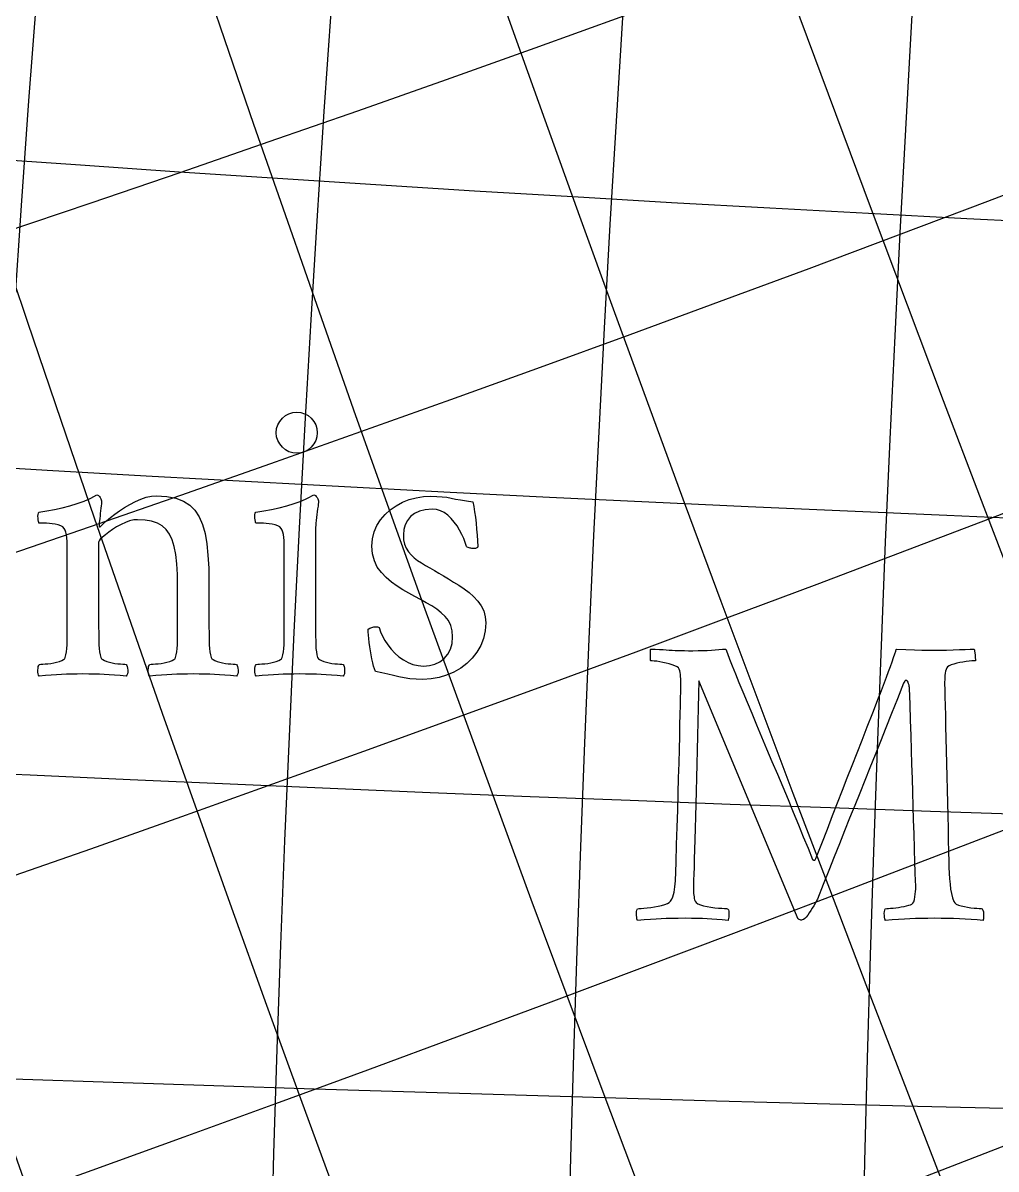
# Model space of a CAD drawing. Header units: millimetres. Extents: x -78 to 78, y -78 to 100.
# Drawn here: x -18.57 to -13.27, y 4.46 to 10.7 of the extents above; entities that cross this region are included whole.
import ezdxf

# ---------------------------------------------------------------- set-up
doc = ezdxf.new("R2010")
doc.units = ezdxf.units.MM
for name, color, linetype in [('ENGRAVE', 7, 'Continuous'), ('ENGRAVE_FINE', 8, 'Continuous'), ('TEXT', 5, 'Continuous')]:
    doc.layers.add(name, color=color, linetype=linetype)

msp = doc.modelspace()

# ---------------------------------------------------------------- linework, layer by layer
at = {"layer": 'ENGRAVE'}
for radius in [76.44, 76.44, 74.3925, 70.59, 70.59, 70.59]:
    msp.add_circle((0, 0), radius, dxfattribs=at)
for centre, radius, start, end in [((12.4469, 0), 71.679, 100, 260), ((25.6927, 0), 75.1203, 110, 250), ((40.7552, 0), 81.5103, 120, 240), ((59.232, 0), 92.1487, 130, 230), ((84.1259, 0), 109.8185, 140, 220), ((122.2655, 0), 141.18, 150, 210), ((0, 406.5116), 400.3358, 260, 280)]:
    msp.add_arc(centre, radius, start, end, dxfattribs=at)
at = {"layer": 'ENGRAVE_FINE'}
for centre, radius, start, end in [((3.082, 0), 70.6573, 92.499999, 267.500001), ((6.1758, 0), 70.8596, 95, 265), ((9.2933, 0), 71.1991, 97.5, 262.5), ((15.6494, 0), 72.3039, 102.5, 257.5), ((18.9145, 0), 73.0801, 105, 255), ((22.2569, 0), 74.0157, 107.5, 252.5), ((29.2393, 0), 76.4061, 112.5, 247.5), ((32.9167, 0), 77.8874, 115, 245), ((36.7468, 0), 79.5819, 117.5, 242.5), ((44.9708, 0), 83.6978, 122.5, 237.5), ((49.4277, 0), 86.1745, 125, 235), ((54.1656, 0), 88.9767, 127.5, 232.5), ((64.6838, 0), 95.7442, 132.5, 227.5), ((70.59, 0), 99.8293, 135, 225), ((77.0355, 0), 104.4864, 137.5, 222.5), ((91.9947, 0), 115.9568, 142.5, 217.5), ((100.813, 0), 123.0699, 145, 215), ((110.8041, 0), 131.3792, 147.5, 212.5), ((135.6021, 0), 152.8754, 152.5, 207.5), ((151.3807, 0), 167.0302, 155, 205), ((170.4193, 0), 184.4606, 157.5, 202.5), ((-2.8246, -1.2331), 70.6573, 296.083333, 111.083334), ((-5.66, -2.4708), 70.8596, 298.583333, 108.583334), ((-8.5172, -3.7181), 71.1991, 301.083333, 106.083334), ((-11.4073, -4.9798), 71.679, 303.583333, 103.583333), ((-14.3424, -6.2611), 72.3039, 306.083333, 101.083333), ((-17.3348, -7.5674), 73.0801, 308.583333, 98.583333), ((-20.398, -8.9046), 74.0157, 311.083333, 96.083333), ((-23.5468, -10.2792), 75.1203, 313.583333, 93.583333), ((2.8246, 1.2331), 70.6573, 116.083333, 291.083334), ((5.66, 2.4708), 70.8596, 118.583333, 288.583334), ((8.5172, 3.7181), 71.1991, 121.083333, 286.083334), ((11.4073, 4.9798), 71.679, 123.583333, 283.583333), ((14.3424, 6.2611), 72.3039, 126.083333, 281.083333), ((17.3348, 7.5674), 73.0801, 128.583333, 278.583333), ((20.398, 8.9046), 74.0157, 131.083333, 276.083333), ((23.5468, 10.2792), 75.1203, 133.583333, 273.583333), ((26.7972, 11.6981), 76.4061, 136.083333, 271.083333), ((30.1674, 13.1694), 77.8874, 138.583333, 268.583333), ((33.6777, 14.7018), 79.5819, 141.083333, 266.083333), ((37.3513, 16.3054), 81.5103, 143.583333, 263.583333), ((41.2148, 17.992), 83.6978, 146.083333, 261.083333), ((45.2994, 19.7751), 86.1745, 148.583333, 258.583333), ((49.6417, 21.6707), 88.9767, 151.083333, 256.083333), ((54.2849, 23.6977), 92.1487, 153.583333, 253.583333), ((59.2814, 25.8789), 95.7442, 156.083333, 251.083333), ((64.6943, 28.2418), 99.8293, 158.583333, 248.583333), ((70.6014, 30.8205), 104.4864, 161.083333, 246.083333), ((77.0996, 33.6573), 109.8185, 163.583333, 243.583333), ((84.3112, 36.8055), 115.9568, 166.083333, 241.083333), ((92.393, 40.3335), 123.0699, 168.583333, 238.583333), ((101.5497, 44.3308), 131.3792, 171.083333, 236.083333), ((112.0538, 48.9163), 141.18, 173.583333, 233.583333), ((124.2765, 54.252), 152.8754, 176.083333, 231.083333), ((138.7373, 60.5648), 167.0302, 178.583333, 228.583333), ((-26.7972, -11.6981), 76.4061, 316.083333, 91.083333), ((156.1858, 68.1818), 184.4606, 181.083333, 226.083333), ((177.746, 77.5938), 206.3914, 183.583333, 223.583333), ((205.184, 89.5716), 234.7477, 186.083333, 221.083333), ((241.4423, 105.3999), 272.7388, 188.583333, 218.583333), ((291.817, 127.3906), 326.1418, 191.083333, 216.083333), ((366.8994, 160.1673), 406.5116, 193.583333, 213.583333), ((491.4017, 214.5179), 540.811, 196.083333, 211.083333), ((739.4588, 322.8055), 809.9294, 198.5833333, 208.5833333), ((1481.7422, 646.844), 1618.3171, 201.0833333, 206.0833333), ((-1481.7422, -646.844), 1618.3171, 21.0833333, 26.0833333), ((-739.4588, -322.8055), 809.9294, 18.5833333, 28.5833333), ((-491.4017, -214.5179), 540.811, 16.083333, 31.083333), ((-366.8994, -160.1673), 406.5116, 13.583333, 33.583333), ((-291.817, -127.3906), 326.1418, 11.083333, 36.083333), ((-241.4423, -105.3999), 272.7388, 8.583333, 38.583333), ((-205.184, -89.5716), 234.7477, 6.083333, 41.083333), ((-177.746, -77.5938), 206.3914, 3.583333, 43.583333), ((-156.1858, -68.1818), 184.4606, 1.083333, 46.083333), ((-138.7373, -60.5648), 167.0302, 358.583333, 48.583333), ((-124.2765, -54.252), 152.8754, 356.083333, 51.083333), ((-112.0538, -48.9163), 141.18, 353.583333, 53.583333), ((-101.5497, -44.3308), 131.3792, 351.083333, 56.083333), ((-92.393, -40.3335), 123.0699, 348.583333, 58.583333), ((-84.3112, -36.8055), 115.9568, 346.083333, 61.083333), ((-77.0996, -33.6573), 109.8185, 343.583333, 63.583333), ((-70.6014, -30.8205), 104.4864, 341.083333, 66.083333), ((-64.6943, -28.2418), 99.8293, 338.583333, 68.583333), ((-59.2814, -25.8789), 95.7442, 336.083333, 71.083333), ((-54.2849, -23.6977), 92.1487, 333.583333, 73.583333), ((-49.6417, -21.6707), 88.9767, 331.083333, 76.083333), ((-45.2994, -19.7751), 86.1745, 328.583333, 78.583333), ((-41.2148, -17.992), 83.6978, 326.083333, 81.083333), ((-37.3513, -16.3054), 81.5103, 323.583333, 83.583333), ((-33.6777, -14.7018), 79.5819, 321.083333, 86.083333), ((-30.1674, -13.1694), 77.8874, 318.583333, 88.583333), ((-52.5625, 120.4063), 110.8041, 261.083333, 326.083333), ((-56.4836, 129.3885), 122.2655, 263.583333, 323.583333), ((-61.1628, 140.1071), 135.6021, 266.083333, 321.083333), ((-66.8258, 153.0797), 151.3807, 268.583333, 318.583333), ((-73.7994, 169.0543), 170.4193, 271.083333, 316.083333), ((-82.5736, 189.1534), 193.9444, 273.583333, 313.583333), ((-93.9184, 215.1414), 223.8829, 276.083333, 311.083333), ((-109.118, 249.9594), 263.4455, 278.583333, 308.583333), ((-130.4836, 298.9021), 318.4109, 281.083333, 306.083333), ((-162.6382, 372.5594), 400.3358, 283.583333, 303.583333), ((-216.369, 495.642), 536.1843, 286.083333, 301.083333), ((-324.0386, 742.2834), 806.8474, 288.5833333, 298.5833333), ((-647.4603, 1483.1539), 1616.7768, 291.0833333, 296.0833333), ((647.4603, -1483.1539), 1616.7768, 111.0833333, 116.0833333), ((324.0386, -742.2834), 806.8474, 108.5833333, 118.5833333), ((216.369, -495.642), 536.1843, 106.083333, 121.083333), ((0, 272.7388), 263.4455, 255, 285), ((162.6382, -372.5594), 400.3358, 103.583333, 123.583333), ((0, 326.1418), 318.4109, 257.5, 282.5), ((130.4836, -298.9021), 318.4109, 101.083333, 126.083333), ((109.118, -249.9594), 263.4455, 98.583333, 128.583333), ((0, 540.811), 536.1843, 262.5, 277.5), ((93.9184, -215.1414), 223.8829, 96.083333, 131.083333), ((0, 809.9294), 806.8474, 265, 275)]:
    msp.add_arc(centre, radius, start, end, dxfattribs=at)
at = {"layer": 'TEXT'}
for points in [[(-17.1912, 8.4686), (-17.1892, 8.4906), (-17.183, 8.511), (-17.1727, 8.5298), (-17.1582, 8.5471), (-17.1409, 8.5616), (-17.1221, 8.5719), (-17.1017, 8.5781), (-17.0797, 8.5801), (-17.0577, 8.5781), (-17.0373, 8.5719), (-17.0184, 8.5616), (-17.0011, 8.5471), (-16.9867, 8.5298), (-16.9763, 8.511), (-16.9701, 8.4906), (-16.9681, 8.4686), (-16.9701, 8.4466), (-16.9763, 8.4262), (-16.9867, 8.4073), (-17.0011, 8.39), (-17.0184, 8.3756), (-17.0373, 8.3652), (-17.0577, 8.3591), (-17.0797, 8.357), (-17.1017, 8.3591), (-17.1221, 8.3652), (-17.1409, 8.3756), (-17.1582, 8.39), (-17.1727, 8.4073), (-17.183, 8.4262), (-17.1892, 8.4466), (-17.1912, 8.4686)], [(-17.8448, 8.1247), (-17.7881, 8.1216), (-17.7389, 8.1122), (-17.697, 8.0965), (-17.6626, 8.0746), (-17.6344, 8.0462), (-17.6111, 8.0109), (-17.5928, 7.9687), (-17.5795, 7.9198), (-17.57, 7.8639), (-17.5633, 7.8008), (-17.5592, 7.7306), (-17.5579, 7.6534), (-17.5579, 7.4074), (-17.5578, 7.3828), (-17.5576, 7.3591), (-17.5572, 7.3361), (-17.5567, 7.3141), (-17.5556, 7.2934), (-17.5536, 7.2748), (-17.5505, 7.2581), (-17.5465, 7.2435), (-17.5427, 7.2379), (-17.5359, 7.2327), (-17.5262, 7.2277), (-17.5135, 7.223), (-17.499, 7.2188), (-17.4841, 7.2153), (-17.4688, 7.2125), (-17.4531, 7.2105), (-17.4383, 7.209), (-17.4258, 7.2079), (-17.4155, 7.2073), (-17.4076, 7.2071), (-17.4045, 7.2016), (-17.4022, 7.1945), (-17.4005, 7.1857), (-17.3996, 7.1752), (-17.3997, 7.1646), (-17.401, 7.1558), (-17.4037, 7.1487), (-17.4076, 7.1433), (-17.4407, 7.1455), (-17.4716, 7.1476), (-17.5004, 7.1495), (-17.5271, 7.1513), (-17.5537, 7.1528), (-17.582, 7.1538), (-17.6123, 7.1545), (-17.6444, 7.1547), (-17.6756, 7.1545), (-17.7053, 7.1538), (-17.7336, 7.1528), (-17.7605, 7.1513), (-17.7877, 7.1495), (-17.8169, 7.1476), (-17.848, 7.1455), (-17.8812, 7.1433), (-17.8851, 7.1487), (-17.8877, 7.1558), (-17.8891, 7.1646), (-17.8892, 7.1752), (-17.8882, 7.1857), (-17.8866, 7.1945), (-17.8843, 7.2016), (-17.8812, 7.2071), (-17.8732, 7.2073), (-17.8627, 7.2079), (-17.8498, 7.209), (-17.8345, 7.2105), (-17.8182, 7.2125), (-17.8024, 7.2153), (-17.7869, 7.2188), (-17.7719, 7.223), (-17.7588, 7.2277), (-17.7491, 7.2327), (-17.7429, 7.2379), (-17.74, 7.2435), (-17.736, 7.2581), (-17.7329, 7.2748), (-17.7308, 7.2934), (-17.7298, 7.3141), (-17.7293, 7.3361), (-17.7289, 7.3591), (-17.7287, 7.3828), (-17.7286, 7.4074), (-17.7286, 7.6306), (-17.7298, 7.6963), (-17.7332, 7.7544), (-17.7389, 7.805), (-17.7469, 7.8481), (-17.7578, 7.8846), (-17.7725, 7.9155), (-17.7908, 7.9409), (-17.8129, 7.9608), (-17.8392, 7.9757), (-17.8704, 7.9864), (-17.9064, 7.9928), (-17.9472, 7.9949), (-17.9682, 7.9933), (-17.9902, 7.9884), (-18.0132, 7.9802), (-18.0372, 7.9687), (-18.0609, 7.9554), (-18.083, 7.9417), (-18.1036, 7.9275), (-18.1226, 7.913), (-18.1385, 7.8993), (-18.1499, 7.8879), (-18.1567, 7.8788), (-18.159, 7.872), (-18.159, 7.4074), (-18.1589, 7.3828), (-18.1587, 7.3591), (-18.1584, 7.3361), (-18.1579, 7.3141), (-18.1568, 7.2934), (-18.1547, 7.2748), (-18.1517, 7.2581), (-18.1476, 7.2435), (-18.1439, 7.2379), (-18.1371, 7.2327), (-18.1273, 7.2277), (-18.1146, 7.223), (-18.1002, 7.2188), (-18.0853, 7.2153), (-18.07, 7.2125), (-18.0543, 7.2105), (-18.0395, 7.209), (-18.0269, 7.2079), (-18.0167, 7.2073), (-18.0087, 7.2071), (-18.0057, 7.2016), (-18.0033, 7.1945), (-18.0017, 7.1857), (-18.0007, 7.1752), (-18.0008, 7.1646), (-18.0022, 7.1558), (-18.0048, 7.1487), (-18.0087, 7.1433), (-18.0418, 7.1455), (-18.0728, 7.1476), (-18.1016, 7.1495), (-18.1283, 7.1513), (-18.1548, 7.1528), (-18.1832, 7.1538), (-18.2134, 7.1545), (-18.2455, 7.1547), (-18.2767, 7.1545), (-18.3064, 7.1538), (-18.3348, 7.1528), (-18.3617, 7.1513), (-18.3889, 7.1495), (-18.418, 7.1476), (-18.4492, 7.1455), (-18.4824, 7.1433), (-18.4863, 7.1487), (-18.4889, 7.1558), (-18.4903, 7.1646), (-18.4903, 7.1752), (-18.4894, 7.1857), (-18.4878, 7.1945), (-18.4854, 7.2016), (-18.4824, 7.2071), (-18.4743, 7.2073), (-18.4639, 7.2079), (-18.451, 7.209), (-18.4357, 7.2105), (-18.4194, 7.2125), (-18.4035, 7.2153), (-18.3881, 7.2188), (-18.3731, 7.223), (-18.36, 7.2277), (-18.3503, 7.2327), (-18.344, 7.2379), (-18.3412, 7.2435), (-18.3371, 7.2581), (-18.3341, 7.2748), (-18.332, 7.2934), (-18.3309, 7.3141), (-18.3304, 7.3361), (-18.3301, 7.3591), (-18.3299, 7.3828), (-18.3298, 7.4074), (-18.3298, 7.8128), (-18.3299, 7.8253), (-18.3301, 7.8401), (-18.3304, 7.8572), (-18.3309, 7.8765), (-18.332, 7.8957), (-18.3341, 7.9124), (-18.3371, 7.9265), (-18.3412, 7.938), (-18.3462, 7.9475), (-18.3543, 7.9554), (-18.3655, 7.9617), (-18.3799, 7.9665), (-18.3958, 7.97), (-18.4118, 7.9727), (-18.4277, 7.9746), (-18.4436, 7.9756), (-18.4582, 7.9761), (-18.4698, 7.9764), (-18.4787, 7.9766), (-18.4846, 7.9767), (-18.4858, 7.9801), (-18.4869, 7.9858), (-18.488, 7.9938), (-18.4892, 8.004), (-18.4898, 8.0146), (-18.4892, 8.0234), (-18.4875, 8.0305), (-18.4846, 8.0359), (-18.4417, 8.0423), (-18.3992, 8.0502), (-18.3574, 8.0594), (-18.3161, 8.0701), (-18.2761, 8.0823), (-18.2381, 8.0963), (-18.2021, 8.1119), (-18.1681, 8.1293), (-18.1636, 8.1284), (-18.1593, 8.1259), (-18.1551, 8.1216), (-18.151, 8.1156), (-18.1476, 8.1091), (-18.1451, 8.1031), (-18.1436, 8.0977), (-18.1431, 8.0928), (-18.1433, 8.0881), (-18.1439, 8.0806), (-18.145, 8.0704), (-18.1465, 8.0576), (-18.1482, 8.0434), (-18.1499, 8.0294), (-18.1516, 8.0155), (-18.1533, 8.0018), (-18.1548, 7.9892), (-18.1559, 7.979), (-18.1565, 7.971), (-18.1567, 7.9653), (-18.1564, 7.9613), (-18.1556, 7.9585), (-18.1542, 7.9568), (-18.1522, 7.9562), (-18.1509, 7.9565), (-18.1493, 7.9574), (-18.1475, 7.9588), (-18.1453, 7.9608), (-18.1322, 7.9742), (-18.1155, 7.9892), (-18.0952, 8.006), (-18.0713, 8.0245), (-18.0451, 8.0434), (-18.0175, 8.0613), (-17.9887, 8.0781), (-17.9586, 8.094), (-17.9285, 8.1074), (-17.8994, 8.117), (-17.8715, 8.1228), (-17.8448, 8.1247)], [(-16.9772, 7.4074), (-16.9771, 7.3828), (-16.9769, 7.3591), (-16.9766, 7.3361), (-16.9761, 7.3141), (-16.975, 7.2934), (-16.9729, 7.2748), (-16.9699, 7.2581), (-16.9658, 7.2435), (-16.962, 7.2379), (-16.9553, 7.2327), (-16.9455, 7.2277), (-16.9328, 7.223), (-16.9183, 7.2188), (-16.9035, 7.2153), (-16.8882, 7.2125), (-16.8724, 7.2105), (-16.8576, 7.209), (-16.8451, 7.2079), (-16.8349, 7.2073), (-16.8269, 7.2071), (-16.8238, 7.2016), (-16.8215, 7.1945), (-16.8199, 7.1857), (-16.8189, 7.1752), (-16.819, 7.1646), (-16.8204, 7.1558), (-16.823, 7.1487), (-16.8269, 7.1433), (-16.86, 7.1455), (-16.8909, 7.1476), (-16.9198, 7.1495), (-16.9465, 7.1513), (-16.973, 7.1528), (-17.0014, 7.1538), (-17.0316, 7.1545), (-17.0637, 7.1547), (-17.0949, 7.1545), (-17.1246, 7.1538), (-17.153, 7.1528), (-17.1799, 7.1513), (-17.207, 7.1495), (-17.2362, 7.1476), (-17.2674, 7.1455), (-17.3005, 7.1433), (-17.3045, 7.1487), (-17.3071, 7.1558), (-17.3084, 7.1646), (-17.3085, 7.1752), (-17.3076, 7.1857), (-17.306, 7.1945), (-17.3036, 7.2016), (-17.3005, 7.2071), (-17.2925, 7.2073), (-17.282, 7.2079), (-17.2692, 7.209), (-17.2539, 7.2105), (-17.2376, 7.2125), (-17.2217, 7.2153), (-17.2063, 7.2188), (-17.1912, 7.223), (-17.1781, 7.2277), (-17.1685, 7.2327), (-17.1622, 7.2379), (-17.1594, 7.2435), (-17.1553, 7.2581), (-17.1522, 7.2748), (-17.1502, 7.2934), (-17.1491, 7.3141), (-17.1486, 7.3361), (-17.1483, 7.3591), (-17.148, 7.3828), (-17.148, 7.4074), (-17.148, 7.8219), (-17.148, 7.8341), (-17.1483, 7.8481), (-17.1486, 7.8637), (-17.1491, 7.8811), (-17.1502, 7.8983), (-17.1522, 7.9135), (-17.1553, 7.9268), (-17.1594, 7.938), (-17.1643, 7.9475), (-17.1725, 7.9554), (-17.1837, 7.9617), (-17.1981, 7.9665), (-17.214, 7.97), (-17.23, 7.9727), (-17.2459, 7.9746), (-17.2618, 7.9756), (-17.2763, 7.9761), (-17.288, 7.9764), (-17.2968, 7.9766), (-17.3028, 7.9767), (-17.304, 7.9801), (-17.3051, 7.9858), (-17.3062, 7.9938), (-17.3074, 8.004), (-17.3079, 8.0146), (-17.3074, 8.0234), (-17.3057, 8.0305), (-17.3028, 8.0359), (-17.2598, 8.0423), (-17.2174, 8.0502), (-17.1756, 8.0594), (-17.1343, 8.0701), (-17.0943, 8.0823), (-17.0563, 8.0963), (-17.0203, 8.1119), (-16.9863, 8.1293), (-16.9818, 8.1284), (-16.9775, 8.1259), (-16.9733, 8.1216), (-16.9692, 8.1156), (-16.9657, 8.1091), (-16.9632, 8.1031), (-16.9618, 8.0977), (-16.9613, 8.0928), (-16.9615, 8.0879), (-16.9624, 8.0798), (-16.9638, 8.0685), (-16.9658, 8.0541), (-16.968, 8.0382), (-16.9701, 8.0223), (-16.972, 8.0063), (-16.9738, 7.9904), (-16.9753, 7.9757), (-16.9763, 7.9636), (-16.977, 7.9541), (-16.9772, 7.9471)], [(-16.3487, 8.1224), (-16.317, 8.1218), (-16.2881, 8.1199), (-16.2618, 8.1167), (-16.2383, 8.1122), (-16.2143, 8.1072), (-16.1868, 8.1022), (-16.1557, 8.0975), (-16.121, 8.0928), (-16.1156, 8.0667), (-16.1108, 8.0385), (-16.1065, 8.0081), (-16.1028, 7.9756), (-16.0997, 7.9425), (-16.0971, 7.9104), (-16.0951, 7.8793), (-16.0937, 7.8492), (-16.0951, 7.8442), (-16.0994, 7.8407), (-16.1065, 7.8385), (-16.1165, 7.8378), (-16.1211, 7.838), (-16.1258, 7.8384), (-16.1308, 7.8391), (-16.1358, 7.8401), (-16.1409, 7.8415), (-16.1458, 7.8435), (-16.1505, 7.8461), (-16.1552, 7.8492), (-16.1618, 7.8701), (-16.1702, 7.8919), (-16.1806, 7.9145), (-16.1927, 7.938), (-16.2065, 7.961), (-16.2218, 7.9821), (-16.2384, 8.0014), (-16.2565, 8.0188), (-16.2759, 8.0333), (-16.2966, 8.0436), (-16.3186, 8.0498), (-16.3419, 8.0519), (-16.3792, 8.0494), (-16.4113, 8.0419), (-16.4384, 8.0294), (-16.4603, 8.012), (-16.4772, 7.9909), (-16.4893, 7.9673), (-16.4966, 7.9413), (-16.499, 7.913), (-16.4973, 7.8858), (-16.4922, 7.8614), (-16.4836, 7.8397), (-16.4717, 7.8207), (-16.4569, 7.8037), (-16.4401, 7.7877), (-16.4211, 7.7729), (-16.4, 7.7593), (-16.3774, 7.7459), (-16.3541, 7.7322), (-16.3301, 7.7181), (-16.3055, 7.7035), (-16.2798, 7.6882), (-16.2531, 7.6722), (-16.2252, 7.6552), (-16.1962, 7.6374), (-16.1675, 7.6184), (-16.1409, 7.5979), (-16.1163, 7.5757), (-16.0937, 7.552), (-16.0748, 7.5262), (-16.0612, 7.4977), (-16.0531, 7.4664), (-16.0504, 7.4325), (-16.0534, 7.3893), (-16.0624, 7.3485), (-16.0773, 7.3102), (-16.0982, 7.2742), (-16.124, 7.2414), (-16.1535, 7.2122), (-16.1866, 7.1867), (-16.2235, 7.1649), (-16.263, 7.1475), (-16.3043, 7.135), (-16.3473, 7.1276), (-16.392, 7.1251), (-16.4293, 7.126), (-16.4637, 7.1288), (-16.4953, 7.1334), (-16.5241, 7.1399), (-16.5525, 7.1472), (-16.5833, 7.1544), (-16.6163, 7.1614), (-16.6516, 7.1683), (-16.6561, 7.182), (-16.6607, 7.1979), (-16.6652, 7.2162), (-16.6698, 7.2367), (-16.6741, 7.2584), (-16.678, 7.2805), (-16.6815, 7.3028), (-16.6846, 7.3255), (-16.6871, 7.3471), (-16.6889, 7.3665), (-16.6899, 7.3835), (-16.6903, 7.3983), (-16.6809, 7.4043), (-16.6709, 7.4086), (-16.6604, 7.4111), (-16.6493, 7.412), (-16.6439, 7.4117), (-16.639, 7.4109), (-16.6348, 7.4094), (-16.6311, 7.4074), (-16.623, 7.3845), (-16.6123, 7.361), (-16.5991, 7.3372), (-16.5833, 7.3129), (-16.5652, 7.2895), (-16.5451, 7.268), (-16.5231, 7.2485), (-16.499, 7.231), (-16.4734, 7.2165), (-16.4466, 7.2062), (-16.4187, 7.2), (-16.3897, 7.1979), (-16.357, 7.2005), (-16.3271, 7.2082), (-16.3, 7.221), (-16.2758, 7.2389), (-16.2559, 7.2617), (-16.2417, 7.289), (-16.2332, 7.3209), (-16.2303, 7.3573), (-16.2329, 7.3899), (-16.2406, 7.4191), (-16.2534, 7.4451), (-16.2713, 7.4678), (-16.2931, 7.4883), (-16.3174, 7.5076), (-16.3443, 7.5259), (-16.3738, 7.5429), (-16.4048, 7.5597), (-16.4364, 7.5768), (-16.4685, 7.5944), (-16.5013, 7.6124), (-16.5334, 7.6328), (-16.5636, 7.6554), (-16.592, 7.6801), (-16.6186, 7.7069), (-16.641, 7.7368), (-16.657, 7.7709), (-16.6666, 7.8091), (-16.6698, 7.8515), (-16.6669, 7.8912), (-16.6581, 7.9283), (-16.6435, 7.9629), (-16.6231, 7.9949), (-16.5981, 8.0239), (-16.5699, 8.0493), (-16.5384, 8.0711), (-16.5036, 8.0894), (-16.4666, 8.1039), (-16.4284, 8.1142), (-16.3891, 8.1204), (-16.3487, 8.1224)], [(-14.921, 7.2814), (-14.8934, 7.2816), (-14.8675, 7.2823), (-14.8433, 7.2833), (-14.8208, 7.2848), (-14.7996, 7.2865), (-14.7793, 7.288), (-14.7598, 7.2893), (-14.7411, 7.2905), (-14.7328, 7.2659), (-14.7215, 7.2353), (-14.7072, 7.1987), (-14.6899, 7.1562), (-14.6703, 7.1086), (-14.6489, 7.0568), (-14.6258, 7.001), (-14.6011, 6.941), (-14.575, 6.878), (-14.5479, 6.8132), (-14.5197, 6.7465), (-14.4906, 6.678), (-14.4612, 6.6086), (-14.432, 6.5394), (-14.4031, 6.4703), (-14.3745, 6.4013), (-14.3466, 6.3336), (-14.3199, 6.2684), (-14.2942, 6.2056), (-14.2698, 6.1451), (-14.2683, 6.1432), (-14.2664, 6.1417), (-14.2638, 6.1409), (-14.2607, 6.1406), (-14.2575, 6.1412), (-14.255, 6.1429), (-14.253, 6.1457), (-14.2516, 6.1497), (-14.2194, 6.2319), (-14.1889, 6.3099), (-14.1602, 6.3839), (-14.1331, 6.4537), (-14.1069, 6.5214), (-14.0805, 6.5892), (-14.0539, 6.6569), (-14.0273, 6.7247), (-13.9999, 6.7942), (-13.9712, 6.8673), (-13.9412, 6.9439), (-13.91, 7.0241), (-13.8996, 7.0509), (-13.8889, 7.0788), (-13.878, 7.1078), (-13.8667, 7.138), (-13.8558, 7.1677), (-13.8457, 7.1955), (-13.8364, 7.2212), (-13.828, 7.245), (-13.821, 7.2649), (-13.8161, 7.2791), (-13.8131, 7.2877), (-13.8121, 7.2905), (-13.761, 7.2875), (-13.7147, 7.2854), (-13.6733, 7.2841), (-13.6367, 7.2837), (-13.6062, 7.2838), (-13.5738, 7.2843), (-13.5396, 7.285), (-13.5035, 7.286), (-13.4686, 7.2871), (-13.4378, 7.2882), (-13.4111, 7.2894), (-13.3885, 7.2905), (-13.3874, 7.2867), (-13.3863, 7.2797), (-13.3851, 7.2696), (-13.384, 7.2564), (-13.383, 7.2434), (-13.3823, 7.2342), (-13.3818, 7.2286), (-13.3817, 7.2268), (-13.3909, 7.2265), (-13.4025, 7.2256), (-13.4165, 7.2242), (-13.4329, 7.2222), (-13.4504, 7.2196), (-13.4674, 7.2165), (-13.484, 7.2128), (-13.5001, 7.2085), (-13.5145, 7.2039), (-13.5257, 7.1989), (-13.5338, 7.1936), (-13.5388, 7.1881), (-13.542, 7.1795), (-13.5445, 7.1698), (-13.5465, 7.159), (-13.5479, 7.1471), (-13.5489, 7.1348), (-13.5496, 7.1232), (-13.5501, 7.1121), (-13.5502, 7.1015), (-13.5491, 7.0694), (-13.5479, 7.0298), (-13.5468, 6.9828), (-13.5457, 6.9285), (-13.5444, 6.8686), (-13.5431, 6.8052), (-13.5416, 6.7383), (-13.54, 6.6677), (-13.5383, 6.5957), (-13.5365, 6.524), (-13.5348, 6.4528), (-13.5331, 6.382), (-13.5315, 6.3134), (-13.53, 6.2488), (-13.5286, 6.1881), (-13.5274, 6.1315), (-13.5262, 6.1), (-13.5246, 6.0694), (-13.5227, 6.0397), (-13.5206, 6.0108), (-13.5176, 5.9835), (-13.5132, 5.9584), (-13.5074, 5.9357), (-13.5001, 5.9152), (-13.495, 5.9077), (-13.4864, 5.9012), (-13.4745, 5.8957), (-13.4591, 5.8912), (-13.442, 5.8875), (-13.4247, 5.8844), (-13.4072, 5.8819), (-13.3897, 5.8799), (-13.3737, 5.8784), (-13.3609, 5.8773), (-13.3515, 5.8767), (-13.3453, 5.8764), (-13.3414, 5.8681), (-13.3387, 5.8591), (-13.3374, 5.8493), (-13.3373, 5.8389), (-13.3379, 5.8291), (-13.3387, 5.8215), (-13.3396, 5.816), (-13.3407, 5.8127), (-13.3735, 5.8149), (-13.4059, 5.817), (-13.4378, 5.8189), (-13.4694, 5.8207), (-13.5013, 5.8222), (-13.5345, 5.8232), (-13.5691, 5.8239), (-13.6049, 5.8241), (-13.6423, 5.8239), (-13.6772, 5.8232), (-13.7095, 5.8222), (-13.7392, 5.8207), (-13.7689, 5.8189), (-13.8013, 5.817), (-13.8361, 5.8149), (-13.8736, 5.8127), (-13.8747, 5.8161), (-13.8758, 5.8218), (-13.877, 5.8298), (-13.8781, 5.84), (-13.8787, 5.8508), (-13.8781, 5.8605), (-13.8764, 5.869), (-13.8736, 5.8764), (-13.8657, 5.8767), (-13.8559, 5.8773), (-13.8441, 5.8784), (-13.8303, 5.8799), (-13.8155, 5.8817), (-13.8007, 5.8838), (-13.7859, 5.8863), (-13.7711, 5.889), (-13.7573, 5.8919), (-13.7455, 5.8949), (-13.7356, 5.8982), (-13.7278, 5.9015), (-13.7226, 5.9065), (-13.7181, 5.9146), (-13.7146, 5.9258), (-13.7119, 5.9402), (-13.7099, 5.9556), (-13.7085, 5.9698), (-13.7076, 5.9829), (-13.7073, 5.9949), (-13.7075, 6.0083), (-13.7079, 6.0236), (-13.7086, 6.0408), (-13.7096, 6.0598), (-13.7106, 6.0788), (-13.7113, 6.0959), (-13.7117, 6.1112), (-13.7119, 6.1247), (-13.7142, 6.2047), (-13.7164, 6.2832), (-13.7187, 6.3601), (-13.721, 6.4355), (-13.7233, 6.5105), (-13.7255, 6.5863), (-13.7278, 6.663), (-13.7301, 6.7406), (-13.7325, 6.8201), (-13.7352, 6.9026), (-13.7382, 6.988), (-13.7415, 7.0765), (-13.7418, 7.0806), (-13.7426, 7.0862), (-13.744, 7.0931), (-13.746, 7.1015), (-13.7487, 7.1095), (-13.7523, 7.1152), (-13.7567, 7.1186), (-13.762, 7.1197), (-13.7644, 7.1187), (-13.7671, 7.1158), (-13.7701, 7.1108), (-13.7734, 7.1038), (-13.8069, 7.02), (-13.8391, 6.9393), (-13.8701, 6.8617), (-13.8997, 6.7873), (-13.9286, 6.7151), (-13.957, 6.6441), (-13.9849, 6.5744), (-14.0125, 6.5061), (-14.0399, 6.438), (-14.0674, 6.3694), (-14.0951, 6.3003), (-14.1229, 6.2305), (-14.1513, 6.1592), (-14.1807, 6.0851), (-14.2111, 6.0083), (-14.2424, 5.9288), (-14.2454, 5.9231), (-14.2498, 5.9152), (-14.2557, 5.9049), (-14.2629, 5.8924), (-14.271, 5.8789), (-14.2792, 5.8659), (-14.2875, 5.8533), (-14.296, 5.8412), (-14.3043, 5.8305), (-14.3122, 5.8227), (-14.3197, 5.8175), (-14.3267, 5.815), (-14.3294, 5.8143), (-14.333, 5.8144), (-14.3374, 5.8154), (-14.3426, 5.8172), (-14.3438, 5.8182), (-14.3449, 5.819), (-14.3461, 5.8194), (-14.3472, 5.8195), (-14.8891, 7.1175), (-14.8904, 7.044), (-14.892, 6.9695), (-14.8938, 6.8937), (-14.896, 6.8169), (-14.8982, 6.74), (-14.9002, 6.6643), (-14.9022, 6.5897), (-14.9039, 6.5163), (-14.9056, 6.4452), (-14.9074, 6.3777), (-14.9091, 6.3137), (-14.9108, 6.2533), (-14.9124, 6.1975), (-14.9139, 6.1474), (-14.9153, 6.103), (-14.9165, 6.0643), (-14.9175, 6.0325), (-14.9182, 6.0088), (-14.9186, 5.9932), (-14.9187, 5.9857), (-14.9186, 5.9776), (-14.9182, 5.969), (-14.9175, 5.9599), (-14.9165, 5.9505), (-14.9152, 5.9411), (-14.9136, 5.9325), (-14.9118, 5.9246), (-14.9096, 5.9174), (-14.9042, 5.9099), (-14.8945, 5.9032), (-14.8808, 5.8974), (-14.863, 5.8924), (-14.843, 5.8882), (-14.8228, 5.8847), (-14.8025, 5.8819), (-14.7821, 5.8799), (-14.7636, 5.8784), (-14.7491, 5.8773), (-14.7386, 5.8767), (-14.732, 5.8764), (-14.7282, 5.8709), (-14.7258, 5.8634), (-14.7248, 5.8538), (-14.7252, 5.8423), (-14.7263, 5.831), (-14.7275, 5.8224), (-14.7286, 5.8162), (-14.7297, 5.8127), (-14.7616, 5.8149), (-14.7912, 5.817), (-14.8185, 5.8189), (-14.8436, 5.8207), (-14.8691, 5.8222), (-14.8977, 5.8232), (-14.9294, 5.8239), (-14.9643, 5.8241), (-15.0014, 5.8239), (-15.0354, 5.8232), (-15.0663, 5.8222), (-15.0941, 5.8207), (-15.1218, 5.8189), (-15.1527, 5.817), (-15.1867, 5.8149), (-15.2239, 5.8127), (-15.225, 5.8161), (-15.2261, 5.8218), (-15.2273, 5.8298), (-15.2284, 5.84), (-15.229, 5.8508), (-15.2284, 5.8605), (-15.2267, 5.869), (-15.2239, 5.8764), (-15.2154, 5.8767), (-15.2037, 5.8776), (-15.1886, 5.879), (-15.1704, 5.881), (-15.1505, 5.8836), (-15.1308, 5.8867), (-15.1112, 5.8904), (-15.0918, 5.8947), (-15.0743, 5.8995), (-15.0605, 5.9049), (-15.0504, 5.9109), (-15.044, 5.9174), (-15.0367, 5.929), (-15.0309, 5.9411), (-15.0265, 5.9535), (-15.0235, 5.9664), (-15.0214, 5.9801), (-15.0195, 5.9951), (-15.0179, 6.0114), (-15.0167, 6.029), (-15.0133, 6.1282), (-15.0101, 6.2254), (-15.007, 6.3206), (-15.0041, 6.4138), (-15.0014, 6.5037), (-14.999, 6.5889), (-14.9969, 6.6694), (-14.995, 6.7452), (-14.9934, 6.8152), (-14.9919, 6.8784), (-14.9905, 6.9347), (-14.9893, 6.9843), (-14.9883, 7.0256), (-14.9876, 7.0574), (-14.9872, 7.0797), (-14.9871, 7.0924), (-14.9871, 7.1048), (-14.9873, 7.1169), (-14.9877, 7.1287), (-14.9882, 7.1402), (-14.9891, 7.1513), (-14.9908, 7.1619), (-14.9931, 7.1718), (-14.9962, 7.1812), (-15.0002, 7.1878), (-15.0078, 7.194), (-15.019, 7.1998), (-15.0337, 7.2051), (-15.0504, 7.21), (-15.0673, 7.2142), (-15.0845, 7.2179), (-15.102, 7.2211), (-15.1183, 7.2236), (-15.1319, 7.2253), (-15.1428, 7.2264), (-15.151, 7.2268), (-15.152, 7.2287), (-15.1527, 7.2345), (-15.1531, 7.2441), (-15.1533, 7.2575), (-15.1531, 7.2711), (-15.1527, 7.2811), (-15.152, 7.2876), (-15.151, 7.2905), (-15.1261, 7.2894), (-15.1038, 7.2882), (-15.084, 7.2871), (-15.0668, 7.286), (-15.0508, 7.2849), (-15.0349, 7.284), (-15.0189, 7.2832), (-15.003, 7.2826), (-14.9859, 7.2821), (-14.9666, 7.2817), (-14.9449, 7.2815), (-14.921, 7.2814)]]:
    msp.add_lwpolyline(points, close=True, dxfattribs=at)

doc.saveas('drawing.dxf')
